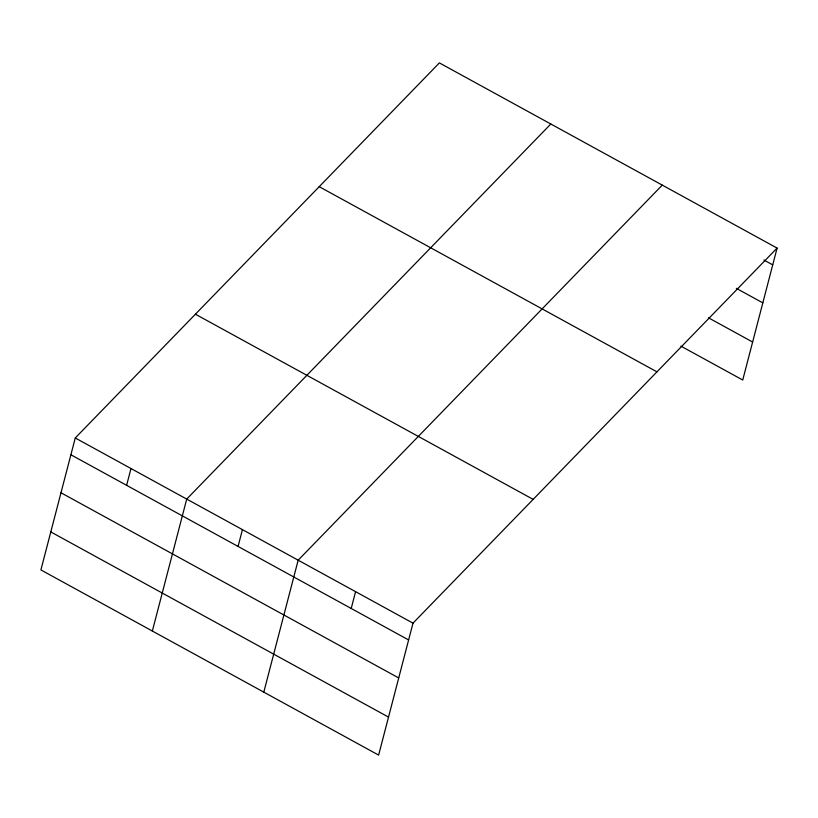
<?xml version="1.0" encoding="UTF-8"?>
<svg xmlns="http://www.w3.org/2000/svg" width="818" height="818" viewBox="0 0 818 818"><rect width="100%" height="100%" fill="white"/><g stroke="black" fill="none" stroke-linecap="round" stroke-linejoin="round"><path stroke-width="1.23" d="M75.266 437.978L40.9 569.921L378.622 755.096L412.998 623.152L777.1 248.079L439.378 62.904L75.266 437.978L412.998 623.152M126.616 485.33L130.992 468.53M152.352 631.026L186.719 499.082L550.821 124.009M238.069 546.434L242.445 529.645M263.795 692.14L298.171 560.197L662.273 185.124M351.208 608.469L355.585 591.68M777.1 248.079L742.734 380.022L680.903 346.116M763.889 260.032L772.724 264.868M736.333 288.345L762.826 302.875M708.47 317.803L752.632 342.026M319.224 186.678L656.946 371.853M195.42 314.204L533.152 499.379M70.89 454.767L408.622 639.952M60.992 492.773L398.724 677.948M50.798 531.925L388.519 717.1"/></g></svg>
